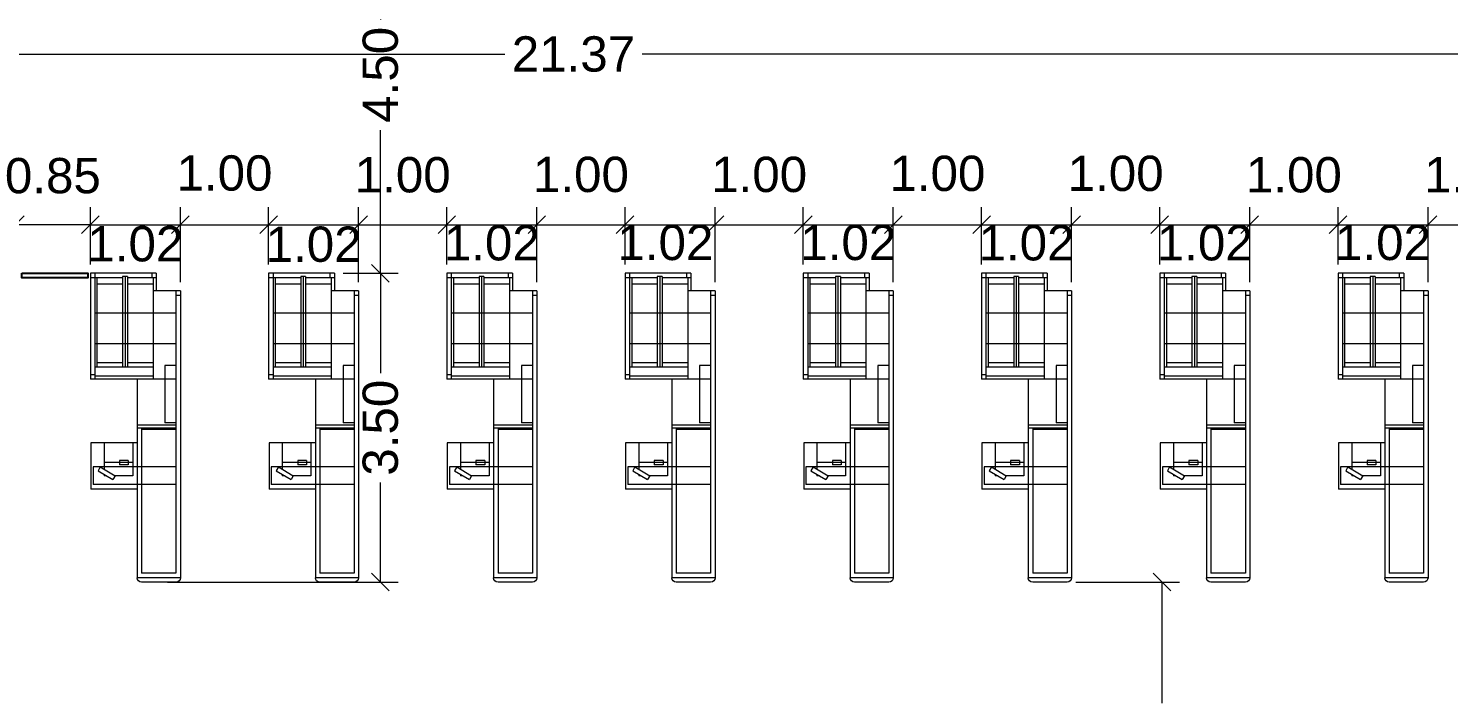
# Model space of a CAD drawing. Header units: inches. Extents: x 2 to 182, y -26 to 193.
# Drawn here: x 26.34 to 42.44, y 89.27 to 96.88 of the extents above; entities that cross this region are included whole.
import ezdxf

# ---------------------------------------------------------------- set-up
doc = ezdxf.new("R2010")
doc.units = ezdxf.units.IN
doc.header["$MEASUREMENT"] = 0
doc.layers.add('FIX FOOD', color=8, linetype='Continuous')
doc.layers.add('L COTAS', color=1, linetype='Continuous', lineweight=9)
doc.layers.add('L EQUIP', color=6, linetype='Continuous', lineweight=9)
doc.styles.add('2mm para 1.100', font='ARIAL.TTF')
doc.dimstyles.new('cotas 1.100', dxfattribs={"dimscale": 2, "dimtxt": 0.2, "dimasz": 0.1, "dimexe": 0.1, "dimexo": 0.05, "dimgap": 0.05, "dimtad": 0, "dimzin": 0, "dimdsep": 46, "dimtxsty": '2mm para 1.100', "dimblk": 'OBLIQUE', "dimcen": 0.09, "dimclrd": 256, "dimclre": 256, "dimclrt": 256, "dimaunit": 1, "dimadec": 3, "dimazin": 0, "dimtfac": 1, "dimtofl": 0, "dimtmove": 2, "dimatfit": 3, "dimfxl": 0, "dimtolj": 1, "dimtzin": 0, "dimlwd": -1, "dimlwe": -1, "dimarcsym": 0})

# ---------------------------------------------------------------- blocks, each defined once
blk = doc.blocks.new('CAJAS AM')
at = {"layer": 'L EQUIP', "linetype": 'ByBlock', "ltscale": 0.01}
for p, q in [((781.677, 799.828), (781.287, 799.828)), ((781.237, 797.528), (781.237, 799.778)), ((781.727, 799.778), (781.237, 799.778)), ((781.287, 798.083), (781.287, 799.728)), ((781.677, 799.728), (781.287, 799.728)), ((781.677, 796.528), (781.677, 799.728)), ((781.727, 796.528), (781.727, 799.778)), ((780.712, 798.248), (780.712, 798.773)), ((781.237, 798.773), (780.712, 798.773)), ((780.737, 798.523), (780.737, 798.723)), ((781.677, 798.723), (780.737, 798.723)), ((781.237, 798.248), (781.237, 798.773)), ((781.677, 798.523), (780.737, 798.523)), ((780.794, 798.565), (780.962, 798.666)), ((780.819, 798.522), (780.794, 798.565)), ((780.819, 798.522), (780.987, 798.623)), ((780.862, 798.606), (780.862, 798.623)), ((780.89, 798.623), (780.862, 798.623)), ((780.862, 798.248), (780.862, 798.548)), ((780.987, 798.623), (780.962, 798.666)), ((781.187, 798.623), (780.987, 798.623)), ((781.187, 798.248), (781.187, 798.623)), ((781.187, 798.473), (780.862, 798.473)), ((781.037, 798.448), (781.037, 798.498)), ((781.137, 798.498), (781.037, 798.498)), ((781.137, 798.448), (781.037, 798.448)), ((781.137, 798.448), (781.137, 798.498)), ((781.237, 798.248), (780.712, 798.248)), ((781.677, 798.083), (781.237, 798.083)), ((781.677, 798.048), (781.237, 798.048)), ((781.677, 798.098), (781.287, 798.098)), ((781.677, 798.023), (781.552, 798.023)), ((781.552, 797.373), (781.552, 798.023)), ((780.707, 796.328), (780.707, 797.528)), ((781.677, 797.528), (780.707, 797.528)), ((780.757, 797.478), (780.707, 797.478)), ((780.757, 796.328), (780.757, 797.528)), ((781.417, 797.493), (780.757, 797.493)), ((781.417, 797.393), (780.757, 797.393)), ((780.782, 796.378), (780.782, 797.393)), ((781.072, 796.363), (781.072, 797.393)), ((781.1, 796.363), (781.1, 797.393)), ((781.127, 796.363), (781.127, 797.393)), ((781.417, 796.378), (781.417, 797.528)), ((781.072, 797.343), (780.782, 797.343)), ((781.417, 797.343), (781.127, 797.343)), ((781.677, 797.373), (781.552, 797.373)), ((781.677, 797.128), (780.757, 797.128)), ((781.677, 796.778), (780.757, 796.778)), ((781.727, 796.578), (781.677, 796.578)), ((781.072, 796.453), (780.782, 796.453)), ((781.417, 796.453), (781.127, 796.453)), ((781.727, 796.528), (781.417, 796.528)), ((781.452, 796.328), (781.452, 796.528)), ((781.072, 796.378), (780.707, 796.378)), ((780.755, 796.328), (780.707, 796.328)), ((781.452, 796.328), (780.707, 796.328)), ((781.127, 796.363), (781.072, 796.363)), ((781.452, 796.378), (781.127, 796.378)), ((781.402, 796.328), (781.402, 796.378))]:
    blk.add_line(p, q, dxfattribs=at)
for centre, start, end in [((781.287, 799.778), 90, 180), ((781.677, 799.778), 0, 90)]:
    blk.add_arc(centre, 0.05, start, end, dxfattribs=at)
blk = doc.blocks.new('_Oblique')
at = {"color": 0, "linetype": 'ByBlock', "lineweight": -2}
blk.add_line((-0.5, -0.5), (0.5, 0.5), dxfattribs=at)
blk = doc.blocks.new('*D501')
at = {"layer": 'Defpoints', "color": 0}
for p in [(29.809, 94.1), (27.819, 90.6), (30.332, 90.6)]:
    blk.add_point(p, dxfattribs=at)
at = {"layer": 'L COTAS'}
for p, q in [((29.909, 94.1), (30.532, 94.1)), ((30.332, 94.1), (30.332, 92.968)), ((30.332, 90.6), (30.332, 91.731)), ((27.919, 90.6), (30.532, 90.6))]:
    blk.add_line(p, q, dxfattribs=at)
at = {"layer": 'L COTAS', "xscale": 0.2, "yscale": 0.2, "zscale": 0.2}
for p, rotation in [((30.332, 94.1), 90), ((30.332, 90.6), 270)]:
    blk.add_blockref('_Oblique', p, dxfattribs=dict(at, rotation=rotation))
at = {"layer": 'L COTAS', "insert": (30.332, 92.35), "char_height": 0.4, "attachment_point": 5, "rotation": 90, "style": '2mm para 1.100'}
blk.add_mtext('\\A1;3.50', dxfattribs=at)
blk = doc.blocks.new('*D502')
at = {"layer": 'Defpoints', "color": 0}
for p in [(28.064, 94.65), (27.044, 94.1), (28.064, 93.9)]:
    blk.add_point(p, dxfattribs=at)
at = {"layer": 'L COTAS'}
for p, q in [((27.044, 94.2), (27.044, 94.85)), ((28.064, 94), (28.064, 94.85)), ((27.044, 94.65), (28.064, 94.65))]:
    blk.add_line(p, q, dxfattribs=at)
at = {"layer": 'L COTAS', "xscale": 0.2, "yscale": 0.2, "zscale": 0.2, "rotation": 180}
blk.add_blockref('_Oblique', (27.044, 94.65), dxfattribs=at)
at = {"layer": 'L COTAS', "xscale": 0.2, "yscale": 0.2, "zscale": 0.2}
blk.add_blockref('_Oblique', (28.064, 94.65), dxfattribs=at)
at = {"layer": 'L COTAS', "insert": (27.554, 94.432), "char_height": 0.4, "attachment_point": 5, "style": '2mm para 1.100'}
blk.add_mtext('\\A1;1.02', dxfattribs=at)
blk = doc.blocks.new('*D503')
at = {"layer": 'Defpoints', "color": 0}
for p in [(29.064, 94.65), (29.064, 94.1), (28.064, 93.9)]:
    blk.add_point(p, dxfattribs=at)
at = {"layer": 'L COTAS'}
for p, q in [((28.064, 94), (28.064, 94.85)), ((29.064, 94.2), (29.064, 94.85)), ((28.064, 94.65), (29.064, 94.65))]:
    blk.add_line(p, q, dxfattribs=at)
at = {"layer": 'L COTAS', "xscale": 0.2, "yscale": 0.2, "zscale": 0.2, "rotation": 180}
blk.add_blockref('_Oblique', (28.064, 94.65), dxfattribs=at)
at = {"layer": 'L COTAS', "xscale": 0.2, "yscale": 0.2, "zscale": 0.2}
blk.add_blockref('_Oblique', (29.064, 94.65), dxfattribs=at)
at = {"layer": 'L COTAS', "insert": (28.564, 95.234), "char_height": 0.4, "attachment_point": 5, "style": '2mm para 1.100'}
blk.add_mtext('\\A1;1.00', dxfattribs=at)
blk = doc.blocks.new('*D504')
at = {"layer": 'Defpoints', "color": 0}
for p in [(30.084, 94.65), (29.064, 94.1), (30.084, 93.9)]:
    blk.add_point(p, dxfattribs=at)
at = {"layer": 'L COTAS'}
for p, q in [((29.064, 94.2), (29.064, 94.85)), ((30.084, 94), (30.084, 94.85)), ((29.064, 94.65), (30.084, 94.65))]:
    blk.add_line(p, q, dxfattribs=at)
at = {"layer": 'L COTAS', "xscale": 0.2, "yscale": 0.2, "zscale": 0.2, "rotation": 180}
blk.add_blockref('_Oblique', (29.064, 94.65), dxfattribs=at)
at = {"layer": 'L COTAS', "xscale": 0.2, "yscale": 0.2, "zscale": 0.2}
blk.add_blockref('_Oblique', (30.084, 94.65), dxfattribs=at)
at = {"layer": 'L COTAS', "insert": (29.574, 94.427), "char_height": 0.4, "attachment_point": 5, "style": '2mm para 1.100'}
blk.add_mtext('\\A1;1.02', dxfattribs=at)
blk = doc.blocks.new('*D505')
at = {"layer": 'Defpoints', "color": 0}
for p in [(31.084, 94.65), (31.084, 94.1), (30.084, 93.9)]:
    blk.add_point(p, dxfattribs=at)
at = {"layer": 'L COTAS'}
for p, q in [((30.084, 94), (30.084, 94.85)), ((31.084, 94.2), (31.084, 94.85)), ((30.084, 94.65), (31.084, 94.65))]:
    blk.add_line(p, q, dxfattribs=at)
at = {"layer": 'L COTAS', "xscale": 0.2, "yscale": 0.2, "zscale": 0.2, "rotation": 180}
blk.add_blockref('_Oblique', (30.084, 94.65), dxfattribs=at)
at = {"layer": 'L COTAS', "xscale": 0.2, "yscale": 0.2, "zscale": 0.2}
blk.add_blockref('_Oblique', (31.084, 94.65), dxfattribs=at)
at = {"layer": 'L COTAS', "insert": (30.584, 95.214), "char_height": 0.4, "attachment_point": 5, "style": '2mm para 1.100'}
blk.add_mtext('\\A1;1.00', dxfattribs=at)
blk = doc.blocks.new('*D506')
at = {"layer": 'Defpoints', "color": 0}
for p in [(32.104, 94.65), (31.084, 94.1), (32.104, 93.9)]:
    blk.add_point(p, dxfattribs=at)
at = {"layer": 'L COTAS'}
for p, q in [((31.084, 94.2), (31.084, 94.85)), ((32.104, 94), (32.104, 94.85)), ((31.084, 94.65), (32.104, 94.65))]:
    blk.add_line(p, q, dxfattribs=at)
at = {"layer": 'L COTAS', "xscale": 0.2, "yscale": 0.2, "zscale": 0.2, "rotation": 180}
blk.add_blockref('_Oblique', (31.084, 94.65), dxfattribs=at)
at = {"layer": 'L COTAS', "xscale": 0.2, "yscale": 0.2, "zscale": 0.2}
blk.add_blockref('_Oblique', (32.104, 94.65), dxfattribs=at)
at = {"layer": 'L COTAS', "insert": (31.594, 94.443), "char_height": 0.4, "attachment_point": 5, "style": '2mm para 1.100'}
blk.add_mtext('\\A1;1.02', dxfattribs=at)
blk = doc.blocks.new('*D507')
at = {"layer": 'Defpoints', "color": 0}
for p in [(33.104, 94.65), (33.104, 94.1), (32.104, 93.9)]:
    blk.add_point(p, dxfattribs=at)
at = {"layer": 'L COTAS'}
for p, q in [((32.104, 94), (32.104, 94.85)), ((33.104, 94.2), (33.104, 94.85)), ((32.104, 94.65), (33.104, 94.65))]:
    blk.add_line(p, q, dxfattribs=at)
at = {"layer": 'L COTAS', "xscale": 0.2, "yscale": 0.2, "zscale": 0.2, "rotation": 180}
blk.add_blockref('_Oblique', (32.104, 94.65), dxfattribs=at)
at = {"layer": 'L COTAS', "xscale": 0.2, "yscale": 0.2, "zscale": 0.2}
blk.add_blockref('_Oblique', (33.104, 94.65), dxfattribs=at)
at = {"layer": 'L COTAS', "insert": (32.604, 95.218), "char_height": 0.4, "attachment_point": 5, "style": '2mm para 1.100'}
blk.add_mtext('\\A1;1.00', dxfattribs=at)
blk = doc.blocks.new('*D508')
at = {"layer": 'Defpoints', "color": 0}
for p in [(34.124, 94.65), (33.104, 94.1), (34.124, 93.9)]:
    blk.add_point(p, dxfattribs=at)
at = {"layer": 'L COTAS'}
for p, q in [((33.104, 94.2), (33.104, 94.85)), ((34.124, 94), (34.124, 94.85)), ((33.104, 94.65), (34.124, 94.65))]:
    blk.add_line(p, q, dxfattribs=at)
at = {"layer": 'L COTAS', "xscale": 0.2, "yscale": 0.2, "zscale": 0.2, "rotation": 180}
blk.add_blockref('_Oblique', (33.104, 94.65), dxfattribs=at)
at = {"layer": 'L COTAS', "xscale": 0.2, "yscale": 0.2, "zscale": 0.2}
blk.add_blockref('_Oblique', (34.124, 94.65), dxfattribs=at)
at = {"layer": 'L COTAS', "insert": (33.561, 94.447), "char_height": 0.4, "attachment_point": 5, "style": '2mm para 1.100'}
blk.add_mtext('\\A1;1.02', dxfattribs=at)
blk = doc.blocks.new('*D509')
at = {"layer": 'Defpoints', "color": 0}
for p in [(35.124, 94.65), (35.124, 94.1), (34.124, 93.9)]:
    blk.add_point(p, dxfattribs=at)
at = {"layer": 'L COTAS'}
for p, q in [((34.124, 94), (34.124, 94.85)), ((35.124, 94.2), (35.124, 94.85)), ((34.124, 94.65), (35.124, 94.65))]:
    blk.add_line(p, q, dxfattribs=at)
at = {"layer": 'L COTAS', "xscale": 0.2, "yscale": 0.2, "zscale": 0.2, "rotation": 180}
blk.add_blockref('_Oblique', (34.124, 94.65), dxfattribs=at)
at = {"layer": 'L COTAS', "xscale": 0.2, "yscale": 0.2, "zscale": 0.2}
blk.add_blockref('_Oblique', (35.124, 94.65), dxfattribs=at)
at = {"layer": 'L COTAS', "insert": (34.624, 95.218), "char_height": 0.4, "attachment_point": 5, "style": '2mm para 1.100'}
blk.add_mtext('\\A1;1.00', dxfattribs=at)
blk = doc.blocks.new('*D510')
at = {"layer": 'Defpoints', "color": 0}
for p in [(36.144, 94.65), (35.124, 94.1), (36.144, 93.9)]:
    blk.add_point(p, dxfattribs=at)
at = {"layer": 'L COTAS'}
for p, q in [((35.124, 94.2), (35.124, 94.85)), ((36.144, 94), (36.144, 94.85)), ((35.124, 94.65), (36.144, 94.65))]:
    blk.add_line(p, q, dxfattribs=at)
at = {"layer": 'L COTAS', "xscale": 0.2, "yscale": 0.2, "zscale": 0.2, "rotation": 180}
blk.add_blockref('_Oblique', (35.124, 94.65), dxfattribs=at)
at = {"layer": 'L COTAS', "xscale": 0.2, "yscale": 0.2, "zscale": 0.2}
blk.add_blockref('_Oblique', (36.144, 94.65), dxfattribs=at)
at = {"layer": 'L COTAS', "insert": (35.634, 94.447), "char_height": 0.4, "attachment_point": 5, "style": '2mm para 1.100'}
blk.add_mtext('\\A1;1.02', dxfattribs=at)
blk = doc.blocks.new('*D511')
at = {"layer": 'Defpoints', "color": 0}
for p in [(37.144, 94.65), (37.144, 94.1), (36.144, 93.9)]:
    blk.add_point(p, dxfattribs=at)
at = {"layer": 'L COTAS'}
for p, q in [((36.144, 94), (36.144, 94.85)), ((37.144, 94.2), (37.144, 94.85)), ((36.144, 94.65), (37.144, 94.65))]:
    blk.add_line(p, q, dxfattribs=at)
at = {"layer": 'L COTAS', "xscale": 0.2, "yscale": 0.2, "zscale": 0.2, "rotation": 180}
blk.add_blockref('_Oblique', (36.144, 94.65), dxfattribs=at)
at = {"layer": 'L COTAS', "xscale": 0.2, "yscale": 0.2, "zscale": 0.2}
blk.add_blockref('_Oblique', (37.144, 94.65), dxfattribs=at)
at = {"layer": 'L COTAS', "insert": (36.644, 95.23), "char_height": 0.4, "attachment_point": 5, "style": '2mm para 1.100'}
blk.add_mtext('\\A1;1.00', dxfattribs=at)
blk = doc.blocks.new('*D512')
at = {"layer": 'Defpoints', "color": 0}
for p in [(38.164, 94.65), (37.144, 94.1), (38.164, 93.9)]:
    blk.add_point(p, dxfattribs=at)
at = {"layer": 'L COTAS'}
for p, q in [((37.144, 94.2), (37.144, 94.85)), ((38.164, 94), (38.164, 94.85)), ((37.144, 94.65), (38.164, 94.65))]:
    blk.add_line(p, q, dxfattribs=at)
at = {"layer": 'L COTAS', "xscale": 0.2, "yscale": 0.2, "zscale": 0.2, "rotation": 180}
blk.add_blockref('_Oblique', (37.144, 94.65), dxfattribs=at)
at = {"layer": 'L COTAS', "xscale": 0.2, "yscale": 0.2, "zscale": 0.2}
blk.add_blockref('_Oblique', (38.164, 94.65), dxfattribs=at)
at = {"layer": 'L COTAS', "insert": (37.654, 94.443), "char_height": 0.4, "attachment_point": 5, "style": '2mm para 1.100'}
blk.add_mtext('\\A1;1.02', dxfattribs=at)
blk = doc.blocks.new('*D513')
at = {"layer": 'Defpoints', "color": 0}
for p in [(39.164, 94.65), (39.164, 94.1), (38.164, 93.9)]:
    blk.add_point(p, dxfattribs=at)
at = {"layer": 'L COTAS'}
for p, q in [((38.164, 94), (38.164, 94.85)), ((39.164, 94.2), (39.164, 94.85)), ((38.164, 94.65), (39.164, 94.65))]:
    blk.add_line(p, q, dxfattribs=at)
at = {"layer": 'L COTAS', "xscale": 0.2, "yscale": 0.2, "zscale": 0.2, "rotation": 180}
blk.add_blockref('_Oblique', (38.164, 94.65), dxfattribs=at)
at = {"layer": 'L COTAS', "xscale": 0.2, "yscale": 0.2, "zscale": 0.2}
blk.add_blockref('_Oblique', (39.164, 94.65), dxfattribs=at)
at = {"layer": 'L COTAS', "insert": (38.664, 95.23), "char_height": 0.4, "attachment_point": 5, "style": '2mm para 1.100'}
blk.add_mtext('\\A1;1.00', dxfattribs=at)
blk = doc.blocks.new('*D514')
at = {"layer": 'Defpoints', "color": 0}
for p in [(40.184, 94.65), (39.164, 94.1), (40.184, 93.9)]:
    blk.add_point(p, dxfattribs=at)
at = {"layer": 'L COTAS'}
for p, q in [((39.164, 94.2), (39.164, 94.85)), ((40.184, 94), (40.184, 94.85)), ((39.164, 94.65), (40.184, 94.65))]:
    blk.add_line(p, q, dxfattribs=at)
at = {"layer": 'L COTAS', "xscale": 0.2, "yscale": 0.2, "zscale": 0.2, "rotation": 180}
blk.add_blockref('_Oblique', (39.164, 94.65), dxfattribs=at)
at = {"layer": 'L COTAS', "xscale": 0.2, "yscale": 0.2, "zscale": 0.2}
blk.add_blockref('_Oblique', (40.184, 94.65), dxfattribs=at)
at = {"layer": 'L COTAS', "insert": (39.674, 94.443), "char_height": 0.4, "attachment_point": 5, "style": '2mm para 1.100'}
blk.add_mtext('\\A1;1.02', dxfattribs=at)
blk = doc.blocks.new('*D515')
at = {"layer": 'Defpoints', "color": 0}
for p in [(41.184, 94.65), (41.184, 94.1), (40.184, 93.9)]:
    blk.add_point(p, dxfattribs=at)
at = {"layer": 'L COTAS'}
for p, q in [((40.184, 94), (40.184, 94.85)), ((41.184, 94.2), (41.184, 94.85)), ((40.184, 94.65), (41.184, 94.65))]:
    blk.add_line(p, q, dxfattribs=at)
at = {"layer": 'L COTAS', "xscale": 0.2, "yscale": 0.2, "zscale": 0.2, "rotation": 180}
blk.add_blockref('_Oblique', (40.184, 94.65), dxfattribs=at)
at = {"layer": 'L COTAS', "xscale": 0.2, "yscale": 0.2, "zscale": 0.2}
blk.add_blockref('_Oblique', (41.184, 94.65), dxfattribs=at)
at = {"layer": 'L COTAS', "insert": (40.684, 95.214), "char_height": 0.4, "attachment_point": 5, "style": '2mm para 1.100'}
blk.add_mtext('\\A1;1.00', dxfattribs=at)
blk = doc.blocks.new('*D516')
at = {"layer": 'Defpoints', "color": 0}
for p in [(42.204, 94.65), (41.184, 94.1), (42.204, 93.9)]:
    blk.add_point(p, dxfattribs=at)
at = {"layer": 'L COTAS'}
for p, q in [((41.184, 94.2), (41.184, 94.85)), ((42.204, 94), (42.204, 94.85)), ((41.184, 94.65), (42.204, 94.65))]:
    blk.add_line(p, q, dxfattribs=at)
at = {"layer": 'L COTAS', "xscale": 0.2, "yscale": 0.2, "zscale": 0.2, "rotation": 180}
blk.add_blockref('_Oblique', (41.184, 94.65), dxfattribs=at)
at = {"layer": 'L COTAS', "xscale": 0.2, "yscale": 0.2, "zscale": 0.2}
blk.add_blockref('_Oblique', (42.204, 94.65), dxfattribs=at)
at = {"layer": 'L COTAS', "insert": (41.694, 94.447), "char_height": 0.4, "attachment_point": 5, "style": '2mm para 1.100'}
blk.add_mtext('\\A1;1.02', dxfattribs=at)
blk = doc.blocks.new('*D563')
at = {"layer": 'Defpoints', "color": 0}
for p in [(43.204, 94.65), (43.204, 94.1), (42.204, 93.9)]:
    blk.add_point(p, dxfattribs=at)
at = {"layer": 'L COTAS'}
for p, q in [((42.204, 94), (42.204, 94.85)), ((43.204, 94.2), (43.204, 94.85)), ((42.204, 94.65), (43.204, 94.65))]:
    blk.add_line(p, q, dxfattribs=at)
at = {"layer": 'L COTAS', "xscale": 0.2, "yscale": 0.2, "zscale": 0.2, "rotation": 180}
blk.add_blockref('_Oblique', (42.204, 94.65), dxfattribs=at)
at = {"layer": 'L COTAS', "xscale": 0.2, "yscale": 0.2, "zscale": 0.2}
blk.add_blockref('_Oblique', (43.204, 94.65), dxfattribs=at)
at = {"layer": 'L COTAS', "insert": (42.704, 95.214), "char_height": 0.4, "attachment_point": 5, "style": '2mm para 1.100'}
blk.add_mtext('\\A1;1.00', dxfattribs=at)
blk = doc.blocks.new('*D584')
at = {"layer": 'Defpoints', "color": 0}
for p in [(26.194, 94.65), (26.194, 94.1), (27.044, 94.1)]:
    blk.add_point(p, dxfattribs=at)
at = {"layer": 'L COTAS'}
for p, q in [((26.194, 94.2), (26.194, 94.85)), ((27.044, 94.2), (27.044, 94.85)), ((27.044, 94.65), (26.194, 94.65))]:
    blk.add_line(p, q, dxfattribs=at)
at = {"layer": 'L COTAS', "xscale": 0.2, "yscale": 0.2, "zscale": 0.2, "rotation": 180}
blk.add_blockref('_Oblique', (26.194, 94.65), dxfattribs=at)
at = {"layer": 'L COTAS', "xscale": 0.2, "yscale": 0.2, "zscale": 0.2}
blk.add_blockref('_Oblique', (27.044, 94.65), dxfattribs=at)
at = {"layer": 'L COTAS', "insert": (26.619, 95.204), "char_height": 0.4, "attachment_point": 5, "style": '2mm para 1.100'}
blk.add_mtext('\\A1;0.85', dxfattribs=at)
blk = doc.blocks.new('*D585')
at = {"layer": 'Defpoints', "color": 0}
for p in [(21.834, 96.583), (21.834, 96.314), (43.204, 94.363)]:
    blk.add_point(p, dxfattribs=at)
at = {"layer": 'L COTAS'}
for p, q in [((21.834, 96.414), (21.834, 96.783)), ((43.204, 94.463), (43.204, 96.783)), ((21.834, 96.583), (31.741, 96.583)), ((43.204, 96.583), (33.297, 96.583))]:
    blk.add_line(p, q, dxfattribs=at)
at = {"layer": 'L COTAS', "xscale": 0.2, "yscale": 0.2, "zscale": 0.2, "rotation": 180}
blk.add_blockref('_Oblique', (21.834, 96.583), dxfattribs=at)
at = {"layer": 'L COTAS', "xscale": 0.2, "yscale": 0.2, "zscale": 0.2}
blk.add_blockref('_Oblique', (43.204, 96.583), dxfattribs=at)
at = {"layer": 'L COTAS', "insert": (32.519, 96.583), "char_height": 0.4, "attachment_point": 5, "style": '2mm para 1.100'}
blk.add_mtext('\\A1;21.37', dxfattribs=at)
blk = doc.blocks.new('*D586')
at = {"layer": 'Defpoints', "color": 0}
for p in [(29.809, 98.598), (30.332, 98.598), (29.809, 94.1)]:
    blk.add_point(p, dxfattribs=at)
at = {"layer": 'L COTAS'}
for p, q in [((29.909, 98.598), (30.532, 98.598)), ((30.332, 98.598), (30.332, 96.976)), ((30.332, 94.1), (30.332, 95.722)), ((29.909, 94.1), (30.532, 94.1))]:
    blk.add_line(p, q, dxfattribs=at)
at = {"layer": 'L COTAS', "xscale": 0.2, "yscale": 0.2, "zscale": 0.2}
for p, rotation in [((30.332, 98.598), 90), ((30.332, 94.1), 270)]:
    blk.add_blockref('_Oblique', p, dxfattribs=dict(at, rotation=rotation))
at = {"layer": 'L COTAS', "insert": (30.332, 96.349), "char_height": 0.4, "attachment_point": 5, "rotation": 90, "style": '2mm para 1.100'}
blk.add_mtext('\\A1;4.50', dxfattribs=at)
blk = doc.blocks.new('*D587')
at = {"layer": 'Defpoints', "color": 0}
for p in [(38.114, 90.6), (38.254, 86.6), (39.188, 86.6)]:
    blk.add_point(p, dxfattribs=at)
at = {"layer": 'L COTAS'}
for p, q in [((38.214, 90.6), (39.388, 90.6)), ((39.188, 90.6), (39.188, 89.227)), ((39.188, 86.6), (39.188, 87.973)), ((38.354, 86.6), (39.388, 86.6))]:
    blk.add_line(p, q, dxfattribs=at)
at = {"layer": 'L COTAS', "xscale": 0.2, "yscale": 0.2, "zscale": 0.2}
for p, rotation in [((39.188, 90.6), 90), ((39.188, 86.6), 270)]:
    blk.add_blockref('_Oblique', p, dxfattribs=dict(at, rotation=rotation))
at = {"layer": 'L COTAS', "insert": (39.188, 88.6), "char_height": 0.4, "attachment_point": 5, "rotation": 90, "style": '2mm para 1.100'}
blk.add_mtext('\\A1;4.00', dxfattribs=at)

msp = doc.modelspace()

# ---------------------------------------------------------------- linework, layer by layer
at = {"layer": 'FIX FOOD'}
msp.add_lwpolyline([(26.269, 94.1), (27.014, 94.1), (27.014, 94.05), (26.269, 94.05)], close=True, dxfattribs=at)

# ---------------------------------------------------------------- block references
at = {"layer": 'L EQUIP', "xscale": -1, "rotation": 180}
for p in [(-753.663, 890.428), (-751.643, 890.428), (-749.623, 890.428), (-747.603, 890.428), (-745.583, 890.428), (-743.563, 890.428), (-741.543, 890.428), (-739.523, 890.428)]:
    msp.add_blockref('CAJAS AM', p, dxfattribs=at)

# ---------------------------------------------------------------- dimensions: what is measured, and where the dimension line sits
at = {"layer": 'L COTAS'}
for base, p1, p2, angle, picture, middle in [((30.332, 98.598), (29.809, 94.1), (29.809, 98.598), 90, '*D586', (30.332, 96.349)), ((30.332, 90.6), (29.809, 94.1), (27.819, 90.6), 270, '*D501', (30.332, 92.35)), ((39.188, 86.6), (38.114, 90.6), (38.254, 86.6), 90, '*D587', (39.188, 88.6))]:
    dim = msp.add_linear_dim(base=base, p1=p1, p2=p2, angle=angle, dimstyle='cotas 1.100', override={"dimfxl": 0.1, "dimarcsym": 1}, dxfattribs=at)
    dim.commit()
    dim.dimension.update_dxf_attribs({"geometry": picture, "text_midpoint": middle})
for base, p1, p2, picture, middle in [((21.834, 96.583), (43.204, 94.363), (21.834, 96.314), '*D585', (32.519, 96.583)), ((26.194, 94.65), (27.044, 94.1), (26.194, 94.1), '*D584', (26.619, 95.204))]:
    dim = msp.add_linear_dim(base=base, p1=p1, p2=p2, dimstyle='cotas 1.100', override={"dimfxl": 0.1, "dimarcsym": 1}, dxfattribs=at)
    dim.commit()
    dim.dimension.update_dxf_attribs({"geometry": picture, "text_midpoint": middle})
for base, p1, p2, picture, middle in [((29.064, 94.65), (28.064, 93.9), (29.064, 94.1), '*D503', (28.564, 95.234)), ((31.084, 94.65), (30.084, 93.9), (31.084, 94.1), '*D505', (30.584, 95.214)), ((33.104, 94.65), (32.104, 93.9), (33.104, 94.1), '*D507', (32.604, 95.218)), ((35.124, 94.65), (34.124, 93.9), (35.124, 94.1), '*D509', (34.624, 95.218)), ((37.144, 94.65), (36.144, 93.9), (37.144, 94.1), '*D511', (36.644, 95.23)), ((39.164, 94.65), (38.164, 93.9), (39.164, 94.1), '*D513', (38.664, 95.23)), ((41.184, 94.65), (40.184, 93.9), (41.184, 94.1), '*D515', (40.684, 95.214)), ((43.204, 94.65), (42.204, 93.9), (43.204, 94.1), '*D563', (42.704, 95.214)), ((28.064, 94.65), (27.044, 94.1), (28.064, 93.9), '*D502', (27.554, 94.432)), ((30.084, 94.65), (29.064, 94.1), (30.084, 93.9), '*D504', (29.574, 94.427)), ((32.104, 94.65), (31.084, 94.1), (32.104, 93.9), '*D506', (31.594, 94.443)), ((34.124, 94.65), (33.104, 94.1), (34.124, 93.9), '*D508', (33.561, 94.447)), ((36.144, 94.65), (35.124, 94.1), (36.144, 93.9), '*D510', (35.634, 94.447)), ((38.164, 94.65), (37.144, 94.1), (38.164, 93.9), '*D512', (37.654, 94.443)), ((40.184, 94.65), (39.164, 94.1), (40.184, 93.9), '*D514', (39.674, 94.443)), ((42.204, 94.65), (41.184, 94.1), (42.204, 93.9), '*D516', (41.694, 94.447))]:
    dim = msp.add_linear_dim(base=base, p1=p1, p2=p2, dimstyle='cotas 1.100', override={"dimfxl": 0.1, "dimarcsym": 1}, dxfattribs=at)
    dim.commit()
    dim.dimension.update_dxf_attribs({"geometry": picture, "text_midpoint": middle, "dimtype": 160})

doc.saveas('drawing.dxf')
